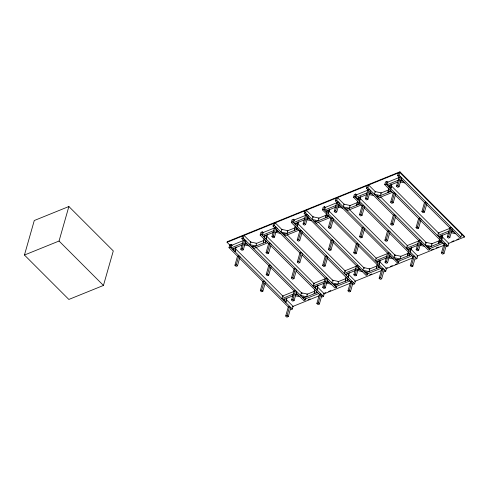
<?xml version="1.0" encoding="UTF-8"?>
<svg xmlns="http://www.w3.org/2000/svg" width="489" height="489" viewBox="0 0 489 489"><rect width="100%" height="100%" fill="white"/><g stroke="black" fill="none" stroke-linecap="round" stroke-linejoin="round"><path stroke-width="0.73" d="M235.686 247.648L235.001 251.707L236.108 247M264.029 238.932L263.345 242.996L263.73 241.658M264.335 238.962L264.109 240.319L256.01 243.595M266.829 235.038L266.144 239.103L267.251 234.396M295.173 226.328L294.494 230.386L295.063 228.381M297.972 222.434L297.294 226.499L298.394 221.792M286.468 298.437L285.79 302.495L286.89 297.789M326.316 213.717L325.637 217.782L326.395 215.105L318.302 218.387M314.812 289.72L314.134 293.779L314.702 291.774M329.115 209.83L328.437 213.895L329.427 209.86M318.033 285.185L316.933 289.891L317.612 285.827L315.631 286.633L315.313 288.278L315.698 286.939M357.465 201.113L356.781 205.178L357.159 203.84M345.961 277.116L345.277 281.175L346.041 278.498L337.942 281.78M360.265 197.226L359.58 201.285L360.68 196.578M349.183 272.581L348.076 277.287L348.761 273.223L346.774 274.029L346.463 275.668L346.842 274.329M388.608 188.509L387.924 192.574L388.498 190.563M388.798 189.219L389.03 187.868M377.105 264.506L376.42 268.571L377.184 265.894L369.085 269.176M391.83 183.974L390.723 188.681L391.408 184.622L389.421 185.423L389.11 187.067L389.488 185.728M380.326 259.971L379.219 264.683L379.904 260.619L377.918 261.419L377.606 263.064L378.174 261.059M408.248 251.902L407.563 255.967L408.138 253.962M408.553 251.939L408.327 253.29L400.228 256.572M411.469 247.367L410.363 252.073L411.047 248.015L409.067 248.815L408.749 250.46L409.128 249.121M439.391 239.298L438.712 243.363L439.281 241.352M439.587 240.007L439.813 238.656M442.612 234.763L441.512 239.469L442.19 235.411L440.21 236.211L439.892 237.856L440.277 236.517M233.699 248.449L233.387 250.093L233.956 248.082M264.842 235.845L264.531 237.489L265.099 235.478M265.643 240.545L265.331 242.189L265.9 240.185M295.992 223.241L295.674 224.879L296.053 223.54M296.792 227.941L296.475 229.585L296.854 228.247M284.488 299.237L284.17 300.882L284.745 298.871M327.135 210.631L326.817 212.275L327.392 210.27M327.936 215.337L327.618 216.982L328.003 215.643M316.432 291.334L316.114 292.978L316.689 290.973M358.278 198.027L357.966 199.671L358.535 197.666M359.079 202.733L358.761 204.378L359.336 202.367M347.575 278.73L347.257 280.374L347.642 279.036M390.222 190.123L389.91 191.767L390.479 189.763M378.718 266.126L378.407 267.77L378.975 265.759M409.861 253.522L409.55 255.166L409.929 253.828M441.011 240.912L440.693 242.556L441.267 240.551M24.45 255.032L34.279 220.521L68.876 206.517L113.289 250.93L103.454 285.442L68.857 299.445L24.45 255.032L59.047 241.028L68.876 206.517M230.282 245.527L227.055 242.293L227.214 241.725L399.923 171.828L464.55 236.456L464.391 237.024L448.107 243.614M238.155 256.835L229.005 247.678L229.763 245.001L231.169 244.433L232.244 245.515M229.005 247.678L230.405 247.11L231.169 244.433M244.029 240.814L241.872 238.663L242.636 235.985M234.922 265.24L237.501 256.181L238.907 255.613L236.328 264.677L234.922 265.24L236.065 266.383L237.471 265.82L240.05 256.756M241.872 238.663L243.277 238.094L244.035 235.417L251.04 242.416M240.777 249.213L243.363 240.148L244.763 239.579L242.183 248.644L240.777 249.213L241.921 250.356L243.326 249.787L245.906 240.722M252.929 246.028L252.55 247.367L266.725 241.627M269.298 244.225L260.148 235.075L260.906 232.397L262.312 231.829L263.388 232.905M260.148 235.075L261.548 234.506L262.312 231.829M275.173 228.21L273.021 226.059L273.779 223.381M266.065 252.636L268.65 243.577L270.05 243.009L267.471 252.067L266.065 252.636L267.208 253.779L268.614 253.21L271.193 244.152M273.021 226.059L274.421 225.49L275.185 222.813L282.184 229.812M271.927 236.603L274.506 227.544L275.906 226.975L273.327 236.04L271.927 236.603L273.07 237.746L274.47 237.183L277.049 228.118M260.313 290.637L262.899 281.578L264.298 281.01L261.719 290.069L260.313 290.637L261.456 291.78L262.862 291.212L265.441 282.153M266.175 274.604L268.754 265.545L270.154 264.977L267.575 274.036L266.175 274.604L267.318 275.747L268.718 275.179L271.297 266.12M280.998 232.061L281.756 229.39L287.832 230.716L287.067 233.394L280.998 232.061L282.611 233.681L285.087 234.194M284.072 233.424L283.693 234.763L297.868 229.023M300.442 231.621L291.291 222.471L292.055 219.793L293.455 219.225L294.531 220.301M291.291 222.471L292.691 221.902L293.455 219.225M306.316 215.606L304.164 213.448L304.922 210.777M297.214 240.032L299.794 230.973L301.193 230.405L298.614 239.463L297.214 240.032L298.357 241.175L299.757 240.606L302.336 231.548M304.164 213.448L305.564 212.886L306.328 210.209L313.327 217.208M303.07 223.999L305.649 214.94L307.055 214.371L304.47 223.43L303.07 223.999L304.213 225.142L305.613 224.573L308.198 215.515M291.462 278.033L294.042 268.968L295.442 268.406L292.862 277.465L291.462 278.033L292.605 279.176L294.005 278.608L296.585 269.543M297.318 262L299.898 252.941L301.303 252.373L298.718 261.432L297.318 262L298.461 263.143L299.861 262.575L302.447 253.516M285.71 316.028L288.29 306.97L289.69 306.401L287.11 315.466L285.71 316.028L286.854 317.172L288.253 316.609L290.833 307.544M291.566 300.001L294.146 290.937L295.552 290.368L292.966 299.433L291.566 300.001L292.709 301.145L294.109 300.576L296.695 291.511M315.216 220.82L314.837 222.159L329.011 216.419M290.918 309.598L292.324 309.036L293.082 306.358L286.083 299.36M331.591 219.017L322.434 209.867L323.198 207.189L324.598 206.621L325.68 207.697M322.434 209.867L323.84 209.298L324.598 206.621M303.712 296.817L303.333 298.156L317.508 292.416M296.126 292.917L303.791 300.582L305.191 300.014L305.576 298.675M337.459 203.002L335.307 200.845L336.071 198.167M328.357 227.428L330.937 218.369L332.343 217.801L329.757 226.859L328.357 227.428L329.5 228.571L330.9 228.002L333.486 218.944M335.307 200.845L336.707 200.276L337.471 197.605L344.47 204.604M334.213 211.395L336.793 202.336L338.199 201.768L335.613 210.826L334.213 211.395L335.356 212.538L336.756 211.969L339.342 202.911M324.366 283.1L314.238 287.196L313.094 286.053L313.859 283.375L325.332 278.73M322.606 265.429L325.185 256.364L326.591 255.796L324.005 264.861L322.606 265.429L323.749 266.572L325.148 266.004L327.734 256.939M328.461 249.396L331.041 240.331L332.447 239.763L329.861 248.828L328.461 249.396L329.604 250.539L331.004 249.971L333.59 240.906M316.854 303.424L319.433 294.366L320.839 293.797L318.253 302.856L316.854 303.424L317.997 304.568L319.396 303.999L321.982 294.94M322.709 287.391L325.289 278.333L326.695 277.764L324.109 286.823L322.709 287.391L323.852 288.534L325.252 287.966L327.838 278.907M320.986 295.918L322.062 296.994L323.467 296.426L324.231 293.755L317.227 286.75M362.734 206.413L353.578 197.256L354.342 194.585L355.748 194.017L356.823 195.093M353.578 197.256L354.983 196.688L355.748 194.017M334.861 284.213L334.476 285.552L348.657 279.812M327.269 280.313L334.934 287.978L336.34 287.41L336.719 286.071M368.602 190.392L366.45 188.241L367.215 185.563M359.501 214.824L362.08 205.759L363.486 205.191L360.9 214.255L359.501 214.824L360.644 215.967L362.043 215.398L364.629 206.334M366.45 188.241L367.856 187.672L368.614 184.995L375.613 192M365.356 198.791L367.936 189.726L369.342 189.164L366.762 198.222L365.356 198.791L366.499 199.934L367.905 199.365L370.485 190.307M353.749 252.819L356.328 243.76L357.734 243.192L355.148 252.257L353.749 252.819L354.892 253.962L356.292 253.394L358.877 244.335M359.604 236.786L362.184 227.727L363.59 227.159L361.01 236.224L359.604 236.786L360.748 237.929L362.153 237.367L364.733 228.302M347.997 290.821L350.576 281.762L351.982 281.193L349.397 290.252L347.997 290.821L349.14 291.964L350.54 291.395L353.125 282.336M353.853 274.787L356.432 265.729L357.838 265.16L355.259 274.219L353.853 274.787L354.996 275.93L356.402 275.362L358.981 266.303M377.508 195.606L377.123 196.945L391.304 191.205M352.129 283.314L353.211 284.39L354.611 283.822L355.375 281.144L348.376 274.146M393.877 193.809L384.727 184.653L385.485 181.975L386.891 181.407L387.966 182.489M384.727 184.653L386.127 184.084L386.891 181.407M366.004 271.609L365.619 272.948L379.8 267.202M358.003 267.294L366.078 275.374L367.483 274.806L367.862 273.467M399.751 177.788L397.594 175.637L398.358 172.959M390.644 202.22L393.223 193.155L394.629 192.587L392.05 201.651L390.644 202.22L391.787 203.363L393.193 202.794L395.772 193.73M397.594 175.637L399 175.068L399.923 171.828M396.5 186.187L399.085 177.122L400.485 176.553L397.905 185.618L396.5 186.187L397.643 187.33L399.048 186.761L401.628 177.696M384.892 240.215L387.471 231.156L388.877 230.588L386.298 239.647L384.892 240.215L386.035 241.358L387.441 240.79L390.02 231.731M390.748 224.182L393.333 215.123L394.733 214.555L392.154 223.614L390.748 224.182L391.891 225.325L393.297 224.757L395.876 215.698M379.14 278.217L381.72 269.152L383.125 268.589L380.546 277.648L379.14 278.217L380.283 279.36L381.689 278.791L384.268 269.732M384.996 262.183L387.581 253.125L388.981 252.556L386.402 261.615L384.996 262.183L386.139 263.327L387.545 262.758L390.124 253.699M384.354 271.786L385.754 271.218L386.518 268.54L379.519 261.542M389.562 255.105L397.227 262.77L398.627 262.202L399.006 260.863M417.795 245.282L407.673 249.384L406.53 248.241L407.288 245.564L418.767 240.918M416.035 227.611L418.621 218.552L420.02 217.984L417.441 227.043L416.035 227.611L417.178 228.754L418.584 228.186L421.163 219.127M421.897 211.578L424.476 202.519L425.876 201.951L423.297 211.01L421.897 211.578L423.04 212.721L424.44 212.153L427.019 203.094M410.283 265.613L412.869 256.548L414.269 255.979L411.689 265.044L410.283 265.613L411.426 266.756L412.832 266.187L415.412 257.122M416.145 249.579L418.725 240.515L420.124 239.952L417.545 249.011L416.145 249.579L417.288 250.723L418.688 250.154L421.267 241.095M415.497 259.182L416.897 258.614L417.661 255.936L410.662 248.938M428.291 246.395L427.912 247.734L442.087 241.994M420.705 242.501L428.37 250.16L429.77 249.592L430.155 248.259M441.433 253.002L444.012 243.944L445.412 243.375L442.832 252.44L441.433 253.002L442.576 254.146L443.975 253.583L446.555 244.518M447.288 236.976L449.868 227.911L451.274 227.342L448.688 236.407L447.288 236.976L448.431 238.119L449.831 237.55L452.417 228.485M445.565 245.496L446.64 246.572L448.046 246.01L448.804 243.333L441.805 236.334M451.439 229.482L459.513 237.556L460.913 236.988L461.677 234.31M227.055 242.293L399.764 172.391L464.391 237.024M244.078 240.276L231.927 245.197L231.163 247.874L242.642 243.222M274.549 227.941L263.07 232.593L262.312 235.264L273.785 230.619M305.692 215.337L294.219 219.983L293.455 222.66L304.928 218.015M336.835 202.733L325.362 207.379L324.598 210.056L336.077 205.411M367.985 190.129L356.505 194.775L355.741 197.452L367.221 192.807M399.128 177.525L387.649 182.171L386.885 184.848L399.036 179.928M232.306 249.011L242.434 244.916M244.457 244.097L246.487 243.271M263.455 236.407L273.577 232.312M276.279 231.218L277.63 230.667M294.598 223.803L304.72 219.702M306.75 218.883L308.773 218.063M325.741 211.199L335.87 207.098M337.893 206.279L339.916 205.459M356.884 198.595L367.013 194.494M369.715 193.399L371.065 192.855M388.028 185.991L397.484 182.159M400.179 181.071L402.209 180.245M287.153 230.991L295.258 227.715M349.446 205.783L357.545 202.501M380.589 193.179L388.688 189.897M345.98 209.549L360.161 203.809M253.693 248.51L267.868 242.77M284.836 235.906L299.011 230.166M315.98 223.302L330.154 217.556M347.123 210.692L361.304 204.952M378.266 198.088L392.447 192.348M294.189 291.334L282.715 295.986L281.951 298.657L293.424 294.011M356.481 266.126L345.002 270.772L344.238 273.449L355.717 268.803M387.624 253.522L376.145 258.168L375.381 260.845L386.86 256.199M449.911 228.314L438.437 232.96L437.673 235.637L449.146 230.985M313.094 286.053L325.246 281.132M406.53 248.241L418.003 243.595M283.094 299.8L293.217 295.704M295.918 294.61L297.269 294.06M326.389 282.275L328.412 281.456M345.381 274.592L355.509 270.49M357.532 269.671L359.562 268.852M376.524 261.988L386.652 257.886M388.676 257.067L390.705 256.248M419.825 244.463L421.848 243.644M438.816 236.774L448.945 232.678M450.968 231.859L452.991 231.034M306.799 294.384L314.898 291.108M431.371 243.962L439.477 240.686M396.768 260.337L410.943 254.598M304.476 299.299L318.651 293.559M335.619 286.695L349.8 280.955M366.762 274.091L380.943 268.345M397.912 261.481L412.086 255.741M429.055 248.877L443.23 243.137M308.125 299.769L310.246 298.907M323.694 293.467L325.821 292.605M328.651 291.462L330.772 290.6M369.702 274.849L371.823 273.987M385.98 268.259L387.398 267.685M390.228 266.536L392.355 265.68M395.185 264.531L397.306 263.675M431.28 249.922L433.407 249.066M436.237 247.917L438.358 247.055M451.812 241.615L453.933 240.753M456.763 239.61L458.89 238.748M292.391 306.64L319.286 295.753M323.535 294.036L350.43 283.149M354.678 281.426L381.573 270.539M385.821 268.822L412.716 257.935M416.964 256.218L444.568 245.044M400.815 180.814L403.284 181.327M369.666 193.418L372.141 193.931M376.047 195.863L378.517 196.382M338.522 206.022L340.998 206.535M344.898 208.467L347.373 208.986M451.598 231.603L454.073 232.116M307.379 218.626L309.855 219.145M313.755 221.077L316.23 221.59M420.454 244.207L422.93 244.72M426.83 246.652L429.305 247.171M276.236 231.236L278.712 231.749M389.311 256.811L391.781 257.324M395.687 259.256L398.162 259.775M245.093 243.84L247.562 244.353M251.468 246.285L253.938 246.798M358.162 269.415L360.637 269.934M364.543 271.866L367.013 272.379M327.019 282.025L329.494 282.538M333.394 284.47L335.87 284.983M295.876 294.629L298.351 295.142M302.251 297.074L304.726 297.587M400.179 181.908L404.904 182.941M369.036 194.518L373.761 195.551M337.893 207.122L342.612 208.155M450.962 232.697L455.687 233.73M306.744 219.726L311.469 220.759M419.819 245.307L424.544 246.34M275.6 232.33L280.325 233.363M388.676 257.911L393.4 258.944M244.457 244.934L249.182 245.967M357.532 270.515L362.257 271.548M326.389 283.119L331.108 284.152M295.24 295.723L299.965 296.756M399 175.068L460.913 236.988M400.827 178.864L425.057 203.094M426.133 204.176L450.363 228.406M397.905 185.618L399.048 186.761M423.297 211.01L424.44 212.153M448.688 236.407L449.831 237.55M391.194 185.716L439.116 233.638M390.332 186.822L391.408 187.898M441.481 237.978L442.557 239.054M386.127 184.084L448.046 246.01M394.953 194.885L419.183 219.115M420.259 220.191L444.489 244.421M392.05 201.651L393.193 202.794M417.441 227.043L418.584 228.186M442.832 252.44L443.975 253.583M380.46 196.841L426.763 243.149M367.856 187.672L429.77 249.592M369.684 191.474L393.908 215.704M395.528 217.318L419.214 241.01M366.762 198.222L367.905 199.365M392.154 223.614L393.297 224.757M417.545 249.011L418.688 250.154M359.513 197.782L407.973 246.242M354.983 196.688L416.897 258.614M363.81 207.489L388.04 231.719M389.654 233.332L413.346 257.025M360.9 214.255L362.043 215.398M386.298 239.647L387.441 240.79M411.689 265.044L412.832 266.187M349.317 209.451L395.619 255.753M336.707 200.276L398.627 262.202M338.535 204.078L362.765 228.308M363.84 229.384L388.07 253.614M335.613 210.826L336.756 211.969M361.01 236.224L362.153 237.367M386.402 261.615L387.545 262.758M328.908 210.93L376.823 258.852M323.84 209.298L385.754 271.218M332.667 220.093L356.897 244.323M357.972 245.399L382.196 269.628M329.757 226.859L330.9 228.002M355.148 252.257L356.292 253.394M380.546 277.648L381.689 278.791M318.174 222.055L364.476 268.357M305.564 212.886L367.483 274.806M307.392 216.682L331.621 240.912M332.697 241.988L356.927 266.218M304.47 223.43L305.613 224.573M329.861 248.828L331.004 249.971M355.259 274.219L356.402 275.362M297.764 223.534L345.68 271.456M296.896 224.64L297.978 225.716M292.691 221.902L354.611 283.822M301.524 232.697L325.747 256.927M326.823 258.009L351.053 282.239M298.614 239.463L299.757 240.606M324.005 264.861L325.148 266.004M349.397 290.252L350.54 291.395M287.031 234.659L333.333 280.967M274.421 225.49L336.34 287.41M276.487 229.524L300.478 253.516M302.092 255.13L325.784 278.822M273.327 236.04L274.47 237.183M298.718 261.432L299.861 262.575M324.109 286.823L325.252 287.966M266.083 235.6L314.537 284.06M261.548 234.506L323.467 296.426M270.912 245.845L294.604 269.537M296.218 271.151L319.91 294.843M267.471 252.067L268.614 253.21M292.862 277.465L294.005 278.608M318.253 302.856L319.396 303.999M255.881 247.263L302.19 293.571M243.277 238.094L305.191 300.014M245.105 241.89L269.335 266.12M270.411 267.202L294.641 291.432M242.183 248.644L243.326 249.787M267.575 274.036L268.718 275.179M292.966 299.433L294.109 300.576M235.472 248.742L283.394 296.664M234.757 249.268L235.832 250.344M230.405 247.11L292.324 309.036M239.231 257.911L263.461 282.141M264.537 283.217L288.767 307.447M236.328 264.677L237.471 265.82M261.719 290.069L262.862 291.212M287.11 315.466L288.253 316.609M59.047 241.028L103.454 285.442M250.612 241.994L249.848 244.671L255.924 245.998L256.688 243.32L250.612 241.994M312.905 216.78L312.141 219.457L318.211 220.79L318.975 218.112L312.905 216.78M301.401 292.783L300.637 295.46L306.707 296.786L307.471 294.109L301.401 292.783M344.048 204.176L343.284 206.853L349.36 208.18L350.118 205.508L344.048 204.176M332.544 280.179L331.78 282.85L337.856 284.182L338.614 281.505L332.544 280.179M375.191 191.572L374.427 194.249L380.503 195.576L381.267 192.898L375.191 191.572M363.688 267.569L362.924 270.246L368.999 271.578L369.763 268.901L363.688 267.569M394.831 254.965L394.067 257.642L400.143 258.968L400.907 256.297L394.831 254.965M425.974 242.361L425.216 245.038L431.286 246.364L432.05 243.687L425.974 242.361"/></g></svg>
